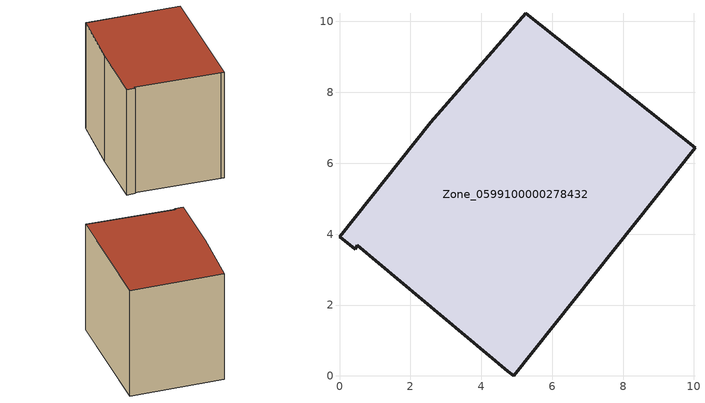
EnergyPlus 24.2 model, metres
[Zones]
Zone_0599100000278432
 floor ground (C_G): 0,3.92 2.57,7.15 5.26,10.24 10.03,6.44 4.92,0 4.75,0.14 0.49,3.69 0.44,3.57 z0.54
 wall outside (C_F): 4.92,0 10.03,6.44 5.26,10.24 2.57,7.15 0,3.92 0.44,3.57 0.49,3.69 4.75,0.14 4.92,0 z0.54:8.04
 roof outside (C_R): 2.57,7.15 0,3.92 0.44,3.57 0.49,3.69 4.75,0.14 4.92,0 10.03,6.44 5.26,10.24 z8.04
[BUILDING]
Pand.0599100000278432: North Axis=0; Terrain=City; Loads Convergence Tolerance Value=0.04; Temperature Convergence Tolerance Value=0.4; Solar Distribution=FullExterior; Maximum Number of Warmup Days=25; Minimum Number of Warmup Days=1
[Site:Location]
Rotterdam.The.Hague.AP_ZH_NLD Design_Conditions: Latitude=51.96; Longitude=4.45; Time Zone=1; Elevation=-4.5
[SITE:GROUNDTEMPERATURE:BUILDINGSURFACE]
18, 18, 18, 18, 18, 18, 18, 18, 18, 18, 18, 18
[MATERIAL] Thermal Absorptance=0.9; Solar Absorptance=0.7; Visible Absorptance=0.7
Name | Roughness | Thickness | Conductivity | Density | Specific Heat
G.TC.1965-1974 | MediumSmooth | 0.15 | 0.882353 | 540 | 1210
F.TC.1965-1974 | Rough | 0.3 | 0.697674 | 1920 | 840
R.TC.1965-1974 | MediumRough | 0.2 | 0.232558 | 1500 | 1000
[CONSTRUCTION]
C_G: G.TC.1965-1974
C_F: F.TC.1965-1974
C_R: R.TC.1965-1974
[ZONE]
Zone_0599100000278432: Type=1; Multiplier=1; Ceiling Height=Autocalculate; Volume=Autocalculate; Floor Area=autocalculate; Part of Total Floor Area=Yes
[ZONEINFILTRATION:DESIGNFLOWRATE]
Infil_Zone_0599100000278432: Zone or ZoneList or Space or SpaceList=Zone_0599100000278432; Schedule=AlwaysOn; Design Flow Rate Calculation Method=Flow/Area; Flow Rate per Floor Area=0.003; Constant Term Coefficient=1; Temperature Term Coefficient=0; Velocity Term Coefficient=0; Velocity Squared Term Coefficient=0
[HVACTEMPLATE:ZONE:IDEALLOADSAIRSYSTEM]
Zone_0599100000278432: Maximum Heating Supply Air Temperature=50; Minimum Cooling Supply Air Temperature=13; Maximum Heating Supply Air Humidity Ratio=0.0156; Minimum Cooling Supply Air Humidity Ratio=0.0077; Heating Limit=NoLimit; Cooling Limit=NoLimit; Dehumidification Control Type=ConstantSensibleHeatRatio; Cooling Sensible Heat Ratio=0.7; Dehumidification Setpoint=60; Humidification Control Type=None; Humidification Setpoint=30; Outdoor Air Method=None; Outdoor Air Flow Rate per Person=0.00944; Outdoor Air Flow Rate per Zone Floor Area=0; Outdoor Air Flow Rate per Zone=0; Demand Controlled Ventilation Type=None; Outdoor Air Economizer Type=NoEconomizer; Heat Recovery Type=None; Sensible Heat Recovery Effectiveness=0.7; Latent Heat Recovery Effectiveness=0.65
[ZONECONTROL:THERMOSTAT]
ThermostatControl_Zone_0599100000278432: Zone or ZoneList=Zone_0599100000278432; Control Type Schedule=DualSetpointControlType; Control 1=Thermostat_Zone_0599100000278432; Temperature Difference Between Cutout And Setpoint=0
[THERMOSTATSETPOINT:DUALSETPOINT]
Thermostat_Zone_0599100000278432: Heating Setpoint Temperature Schedule=HeatingSetpoint_Zone_0599100000278432; Cooling Setpoint Temperature Schedule=CoolingSetpoint_Zone_0599100000278432
[SCHEDULE:COMPACT]
HeatingSetpoint_Zone_0599100000278432: Through: 12/31, For: AllDays, Until: 24:00, 21
CoolingSetpoint_Zone_0599100000278432: Through: 12/31, For: AllDays, Until: 24:00, 24
DualSetpointControlType: Through: 12/31, For: AllDays, Until: 24:00, 4
AlwaysOn: Through: 12/31, For: AllDays, Until: 24:00, 1
